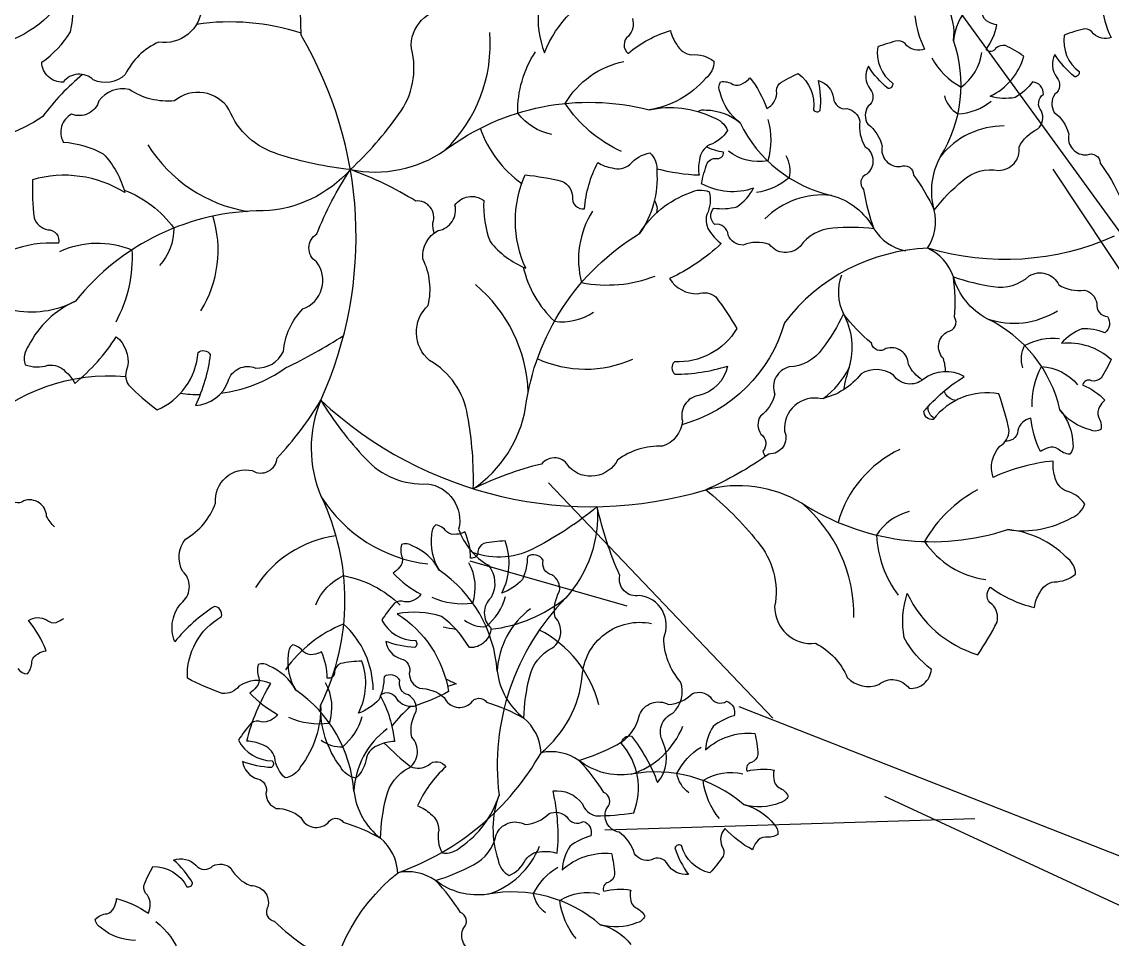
# Model space of a CAD drawing. Header units: millimetres. Extents: x 228.39 to 232.01, y 86.87 to 92.76.
# Drawn here: x 228.5726 to 228.8613, y 91.5128 to 91.7556 of the extents above; entities that cross this region are included whole.
import ezdxf

# ---------------------------------------------------------------- set-up
doc = ezdxf.new("R2010")
doc.units = ezdxf.units.MM
for name, color, linetype in [('62', 62, 'Continuous'), ('63', 63, 'Continuous'), ('CauleArvore', 253, 'Continuous')]:
    doc.layers.add(name, color=color, linetype=linetype)

msp = doc.modelspace()

# ---------------------------------------------------------------- linework, layer by layer
at = {"layer": '62'}
for points in [[(228.64656514519, 91.75257929578872, 0.1141174530393284), (228.618890414831, 91.75488261024901, -0.2620553651360283)], [(228.7129235583572, 91.72574936367594, -0.1876286218963192), (228.7039357917166, 91.73141986282253, -0.1520058651265381), (228.7086156453703, 91.74764461364104)], [(228.7313459153241, 91.72125341301222, -0.1413864367129372), (228.7164885732008, 91.73395720832448, -0.210122964771746), (228.7319920200719, 91.74508268742824, -0.210122964771746)], [(228.8134799361429, 91.74600125425775, 0.1413864367129372), (228.8212603009671, 91.73830054260847, 0.210122964771746), (228.8267482132634, 91.7474697832816, 0.210122964771746)], [(228.5887447450064, 91.74161058766705, 0.0624996626209866), (228.578163602161, 91.73049387598324, -0.2620553651360283), (228.534601858217, 91.72695404937484, 0.1928727074293483), (228.4969777881156, 91.7354916907907)], [(228.659599406354, 91.71645791315412, 0.2043996860364329), (228.6846262074742, 91.72156963213583, -0.2279428046577942), (228.7386758732105, 91.73223586612063, -0.2279428046577942)], [(228.8168455363489, 91.73592939770464, 0.1876286218963192), (228.8204279444198, 91.73117728084236, 0.1520058651265381), (228.829264840038, 91.73454333181934)], [(228.7701180937702, 91.72968236187437, -0.1413864367129372), (228.7700825568354, 91.71873550050549, -0.210122964771746), (228.7597134603851, 91.72131890808046, -0.210122964771746)], [(228.7627733085028, 91.7288291585893, 0.2279428046577942), (228.7869211831244, 91.70962763624937, -0.2043996860364329), (228.7981762484292, 91.70079937273856, 0.2049975904848279), (228.8065298816409, 91.69494333942124, 0.2049975904848279)], [(228.7748781668797, 91.72018966662144, -0.1876286218963192), (228.7757164650779, 91.71429784870244, -0.1520058651265381), (228.7670950399865, 91.71041299957557)], [(228.659599406354, 91.71645791315412, -0.2043996860364367), (228.6365069686561, 91.70553959064445, 0.2279428046577933), (228.5868588232232, 91.68166080154833)], [(228.5997208972651, 91.71102520739147, -0.1487400713347152), (228.6128551664055, 91.70097340678727, -0.1876286218963192), (228.6090636480912, 91.69104572334001, -0.1876286218963192)], [(228.723699026972, 91.70541974811964, 0.2101229647717458), (228.7208059807683, 91.68655805588816, 0.1413864367129372), (228.7402771474089, 91.6882903087442)], [(228.6921420981351, 91.63200154651291, 0.2043996860364367), (228.7059942239313, 91.65346288515204, -0.2279428046577933), (228.7361771201824, 91.69955114491002)], [(228.8617772273982, 91.6988040880904, -0.1802530025354734), (228.8125639259956, 91.69564674982853, 0.2251438523393833), (228.7745218286657, 91.67593293931378, -0.2626849896690132), (228.7473342801658, 91.64893282492068, -0.09065442908466861)], [(228.5826771281265, 91.69480069271673, -0.2101229647717458), (228.6017553176598, 91.69519545125631, -0.1413864367129372), (228.597484795375, 91.67611955888613)], [(228.8474406179164, 91.65285650879459, 0.2279428046577942), (228.828211044091, 91.67698205126325, -0.2043996860364329), (228.8192211440071, 91.68810843558678, 0.2049975904848279), (228.8123926478821, 91.69568787848968, 0.2049975904848279)], [(228.7053796794656, 91.69065064354892, 0.1487400713347152), (228.7136224081518, 91.67631170547645, 0.1876286218963192), (228.7239615461781, 91.67876868220226, 0.1876286218963192)], [(228.6253195595505, 91.6572544495416, 0.1197327725187678), (228.6424551705596, 91.66397437383277, 0.03023788206227329), (228.6578118260569, 91.672546204922, -0.1841083703680773)], [(228.83758023485, 91.66398939986432, -0.1876286218963192), (228.8380838762928, 91.66991920656916, -0.1520058651265381), (228.8473567020193, 91.6717727778231)], [(228.8400914719312, 91.65367129696241, -0.1413864367129372), (228.8425797678501, 91.66433166375363, -0.210122964771746), (228.8521059826678, 91.65948982658774, -0.210122964771746)], [(228.5245172911895, 91.61469498906706, 0.1802530025354734), (228.5609876284013, 91.64788884879299, -0.2173875366482725), (228.6001295334452, 91.66169726113728, 0.2835782542006574)], [(228.6146483837407, 91.65727474805044, 0.03334307076131927), (228.6198281618425, 91.65689833269325, 0.03023788206227329)], [(228.6517889300075, 91.65542036388571, 0.2043996860364353), (228.6518907392049, 91.62987706574033, -0.2279428046577944), (228.6517444727695, 91.57478520137042, -0.2279428046577944)], [(228.7536767873761, 91.63174081395778, -0.2043996860364353), (228.7789861784154, 91.6282904269535, 0.2279428046577944), (228.8336215244599, 91.62121131145724, 0.2279428046577944)], [(228.7249677808759, 91.62727242007031, -0.2043996860364329), (228.7166184703515, 91.6031320087436, 0.2279428046577942), (228.698956878456, 91.55094769035831, 0.2279428046577942)], [(228.8074975486455, 91.62598565140296, 0.1876286218963192), (228.798903240847, 91.61973486079525, 0.152005865126538), (228.8046427313357, 91.60385399752296)], [(228.6811675062749, 91.60335234979688, 0.1413864367129372), (228.6919975968594, 91.60175730289004, 0.210122964771746), (228.6909871433871, 91.61239549539037, 0.210122964771746)], [(228.6504369578387, 91.60130965874424, -0.1876286218963192), (228.6577607347011, 91.60901010043462, -0.152005865126538), (228.6727518612, 91.60123773299365)], [(228.6898454914893, 91.59723171814711, 0.1876286218963192), (228.6955467748314, 91.59552536809149, 0.1520058651265381), (228.7006721936364, 91.60347213507053)], [(228.6229465092408, 91.41201559781, 0.1954096761169075), (228.6302429242014, 91.43109750532979, -0.1631901514612794), (228.6454693882919, 91.45189591911473, 0.2835782542006574), (228.6533482056093, 91.49205773407576, -0.2251438523393833), (228.6723184966221, 91.53047600516076, 0.1802530025354734), (228.7100967913329, 91.56217329634765, 0.2002582601934849), (228.7209966509478, 91.58241382901623, -0.4574430062941838), (228.7393300554173, 91.59634018431468)], [(228.6432268571127, 91.57158673005775, 0.1413864367129372), (228.6540569476972, 91.5699916831509, 0.210122964771746), (228.6530464942249, 91.58062987565124, 0.210122964771746)], [(228.651904842327, 91.56546609840797, 0.1876286218963192), (228.6576061256692, 91.56375974835235, 0.1520058651265381), (228.6627315444742, 91.5717065153314)], [(228.7491670972205, 91.55155636259667, -0.1876286218963192), (228.7460600836858, 91.55663206246513, -0.1520058651265381), (228.7524326908214, 91.56361854238291)], [(228.7637061505176, 91.5484283685092, 0.2279428046577942), (228.7339220650463, 91.55647365045262, -0.2043996860364329), (228.7200881705824, 91.56011206983396, 0.2049975904848279), (228.7100967913329, 91.56217329634765, 0.2049975904848279)], [(228.7573026395566, 91.54473122449768, -0.1413864367129372), (228.75299221459, 91.55479379242593, -0.210122964771746), (228.7635352732165, 91.55653622483237, -0.210122964771746)], [(228.7112264480583, 91.51979074285754, -0.1876286218963192), (228.7081194345236, 91.52486644272598, -0.1520058651265381), (228.7144920416591, 91.53185292264378)], [(228.7257655013554, 91.51666274877007, 0.2279428046577942), (228.6959814158841, 91.52470803071348, -0.2043996860364329), (228.6821475214202, 91.52834645009483, 0.2049975904848279), (228.6721561421707, 91.53040767660852, 0.2049975904848279)], [(228.7193619903944, 91.51296560475855, -0.1413864367129372), (228.7150515654278, 91.52302817268678, -0.210122964771746), (228.7255946240543, 91.52477060509324, -0.210122964771746)], [(228.6081164820833, 91.51750750663929, -0.1413864367129372), (228.6145726885939, 91.50866712009817, -0.210122964771746), (228.6046884390894, 91.50460586812038, -0.210122964771746)]]:
    msp.add_lwpolyline(points, format="xyb", dxfattribs=at)
for centre, radius, start, end in [((228.5415994484591, 91.75276690244264), 0.1049658643867444, 359.5821735404677, 54.45095799120666), ((228.5561505344209, 91.69867692380528), 0.1049658643867444, 335.6631018363221, 30.53188628706008), ((228.6579529606051, 91.74956547023503), 0.03866819170092113, 313.614132344748, 4.746641409419472), ((228.785669485323, 91.73884908494036), 0.03559504258891227, 327.917719804394, 19.28079057527238), ((228.7227522816732, 91.73763737914918), 0.03055347511947142, 199.6128700170281, 234.4005470104001), ((228.8326924044422, 91.70635949955542), 0.02165418735251583, 90.01600102915677, 141.1485100938255), ((228.6387459003301, 91.74354046170367), 0.03866819170092113, 212.1024550352077, 260.4901109255426), ((228.8316314976791, 91.71086156708876), 0.01822652723244424, 150.1145442863874, 196.3230004717689), ((228.7846427775678, 91.6880936468833), 0.02165418735251583, 83.96028596669156, 135.092795031362), ((228.8015236865979, 91.70275438748646), 0.01296417636406003, 326.9698917134426, 13.30986666352196), ((228.5940457214679, 91.695134621379), 0.03055347511947142, 328.3695170366965, 17.23622642759876), ((228.8017452690703, 91.68404193501146), 0.01296417636406003, 159.9223847756048, 206.262359725683), ((228.6680278884798, 91.6562262868031), 0.03866819170092113, 1.975074499317318, 50.36273038965277), ((228.8352581730726, 91.69745744632695), 0.02165418735251583, 251.0077929045287, 302.140301969199), ((228.7742206818226, 91.66939257509202), 0.01822652723244424, 343.0670373485498, 29.2754935339308), ((228.7218772339471, 91.69419310600865), 0.03055347511947142, 245.2289589972623, 294.095668388164), ((228.7721776612433, 91.67354229823307), 0.02165418735251583, 305.4219098812204, 334.101003155987), ((228.8252864564942, 91.6524192315055), 0.03559504258891227, 160.8702128665557, 170.6487373789969), ((228.7233346607778, 91.73222557917094), 0.1049658643867444, 227.0304562442677, 286.8020835885392), ((228.8180887495685, 91.61477158983168), 0.03055347511947142, 115.3011106397776, 164.1678200306802), ((228.6845759806814, 91.65053872199157), 0.03866819170092113, 212.2986277218999, 263.4311367865714), ((228.8422532451225, 91.60062056282403), 0.03525592437372765, 118.2178321216569, 150.4078539412012), ((228.754216958073, 91.59859674457743), 0.03866819170092113, 359.0340486382894, 50.16655770295989), ((228.6601653807667, 91.5893394247762), 0.03055347511947142, 98.29736539418016, 147.1640747850824), ((228.8311599966477, 91.63141841166488), 0.02370610377805731, 214.3839131457492, 261.8500201023937), ((228.6629989173831, 91.58111550922916), 0.03559504258891227, 4.244680177902705, 55.60775094878054), ((228.6923619915286, 91.6332459969307), 0.03866819170092113, 276.5737147846837, 308.8510530801119), ((228.7201294959681, 91.58279630413683), 0.02165418735251583, 126.3429614026644, 177.4754704673334), ((228.6710255624072, 91.56352797643473), 0.03525592437372765, 112.0573314836596, 144.2473533032041), ((228.6419482838203, 91.57856391754007), 0.02370610377805731, 0.6151653224673972, 48.08127227911143), ((228.6923619915286, 91.6332459969307), 0.03866819170092113, 257.7185440154414, 262.7330235547149), ((228.6956900437554, 91.56744208035863), 0.03055347511947142, 13.98560601692947, 62.85231540783141), ((228.7166077865109, 91.58579492010654), 0.01822652723244424, 186.4415046598963, 232.6499608452778), ((228.6250582682209, 91.54934988949003), 0.03559504258891227, 4.244680177902705, 55.60775094878054), ((228.697154070969, 91.56142773724058), 0.01296417636406003, 3.29685208695077, 49.63682703702965), ((228.7274701146458, 91.57714430999523), 0.02165418735251583, 287.3347532780378, 338.4672623427084), ((228.6821888468059, 91.55103068439769), 0.02165418735251583, 126.3429614026644, 177.4754704673334), ((228.6786671373487, 91.5540293003674), 0.01822652723244424, 186.4415046598963, 232.6499608452778), ((228.6592134218068, 91.52966211750145), 0.01296417636406003, 3.29685208695077, 49.63682703702965), ((228.6895294654835, 91.5453786902561), 0.02165418735251583, 287.3347532780378, 338.4672623427084)]:
    msp.add_arc(centre, radius, start, end, dxfattribs=at)
at = {"layer": '63'}
for points in [[(228.6202012158246, 91.75940185855872, -0.4530091558014004), (228.6089080959695, 91.75021008584775, 0.1775881189196833), (228.6000196946903, 91.74157808969427, -0.3028472262875391), (228.5915677345643, 91.74018839894279, 0.4445358973400543), (228.5835536687435, 91.73959759131684, -0.4200628682774251), (228.5779219218863, 91.74486970955569, 0.1027662192553072), (228.5855220143907, 91.75285767719153, 0.1249756271620594), (228.5853132092599, 91.76461054637699, -0.2129696122085123), (228.5658609452881, 91.7494088668231, -0.03433418913963757), (228.5611818392898, 91.7583148476626, -0.2633611240476315)], [(228.7094356456289, 91.75902722189413, 0.1249756271620583), (228.7110213633227, 91.74737994611527, -0.2129696122085104), (228.728556566305, 91.76475804414872, -0.03433418913963267)], [(228.8232116805959, 91.75934602814003, 0.172045804718615), (228.8192680628171, 91.75060249496792, 0.1720458047186181), (228.8173598075126, 91.76000249790461, 0.2361518438993874)], [(228.8583851557226, 91.76029355426405, 0.08115707204633878), (228.86096363902, 91.75140696663078, -0.2683901017028241), (228.8563075946033, 91.75234059101076, 0.2633611240475965), (228.8539696222921, 91.75367611609445, 0.03433418913963283), (228.848578785765, 91.75203950281987, 0.2816703646801006), (228.8525584183988, 91.74237359977187, -0.447648090788793), (228.8513392409413, 91.74099847356746, -0.08047336285184804), (228.8461010672333, 91.74689199774782, 0.299054732626132), (228.8465880051819, 91.74084346005205, -0.4445358973400594), (228.8460697828409, 91.73637334287935, 0.3028472262875131), (228.8459448960785, 91.731578319017, -0.1775881189196616), (228.8497575572509, 91.72578125685351, 0.5077713489282268), (228.8546255161942, 91.72037523434074, -0.5541101838924969), (228.8580740712798, 91.71812163610433, -0.05360560279891149), (228.86352421488, 91.70885517503594, -0.05303807838268959)], [(228.6818150613996, 91.69968197877334, -0.08379440785387525), (228.6814192723559, 91.70233026193617, 0.5541101838924969), (228.6768975866365, 91.70813300471714, 0.05360560279891149), (228.659599406354, 91.71645791315412, 0.05303807838268959), (228.6723725637413, 91.73106293249498, 0.2299676780149515), (228.6757632500171, 91.74846109225179, -0.453009155801419), (228.6859004442792, 91.75891386863529, 0.1775881189196565)], [(228.7342478583578, 91.7564622788178, -0.263361124047625), (228.7332340630117, 91.75176227689977, 0.4961733732722903), (228.733132544946, 91.7471764697491, -0.105188829234163), (228.7443363682121, 91.75325894991275, 0.1018354407082667), (228.7459821821872, 91.74954711416137, 0.2548810045278109), (228.7500000346032, 91.74684145989936, -0.1744881383592944), (228.7558147894344, 91.74517802283361, -0.2361518438993939), (228.7536507169003, 91.74055008080971, -0.172045804718615), (228.7386758732105, 91.73223586612063, -0.1720458047186181), (228.7556865615657, 91.73023371949476, -0.2361518438993874), (228.7594465003729, 91.72677482986435, -0.174488138359288), (228.7546995849232, 91.72302713853075, 0.2548810045278096), (228.7520107885385, 91.71899798514274, 0.1018354407082642), (228.7518984410678, 91.71493919143872, -0.05521114289692754), (228.7407406174075, 91.7165984615678, 0.2683901017028241)], [(228.8090005762065, 91.75717734466333, 0.08115707204633878), (228.8115790595039, 91.74829075703006, -0.2683901017028241), (228.8069230150871, 91.74922438141004, 0.2633611240475965), (228.804585042776, 91.75055990649373, 0.03433418913963283), (228.7991942062488, 91.74892329321915, 0.2816703646801006), (228.8031738388827, 91.73925739017115, -0.447648090788793), (228.8019546614251, 91.73788226396675, -0.08047336285184804), (228.7967164877172, 91.7437757881471, 0.299054732626132), (228.7972034256658, 91.73772725045133, -0.4445358973400594), (228.7966852033248, 91.73325713327864, 0.3028472262875131), (228.7965603165624, 91.7284621094163, -0.1775881189196616), (228.8003729777348, 91.72266504725279, 0.5077713489282268), (228.805240936678, 91.71725902474002, -0.5541101838924969), (228.8086894917636, 91.71500542650362, -0.05360560279891149), (228.8141396353639, 91.70573896543522, -0.05303807838268959), (228.8216963090967, 91.71354630697195, -0.2299676780149515), (228.8312479856445, 91.71624747541753, 0.453009155801419), (228.8366099929956, 91.72239071281663, -0.1775881189196565), (228.8416123624975, 91.7271988948337, 0.3028472262875298), (228.8425530318704, 91.73190240327685, -0.4445358973400413), (228.8430381517472, 91.73637623392155, 0.4200628682774436), (228.840196061402, 91.7396297587811, -0.1027662192553072), (228.8355789651381, 91.73553018918817, -0.1249756271620583), (228.8290052823487, 91.7358735763507, 0.2129696122085104), (228.8378881034087, 91.74646739203334, 0.03433418913963267), (228.8329938944076, 91.7492577933892, 0.263361124047625), (228.8304181182505, 91.74847349818597, -0.4961733732722903), (228.8278636533568, 91.74820362388267, 0.105188829234163), (228.8307371513735, 91.75473891098925, -0.1018354407082667), (228.8285891770943, 91.75548479999316, -0.2548810045278109), (228.8268924292595, 91.75760122718368, 0.1744881383592944)], [(228.7515686924443, 91.73183836502248, -0.1823380578218932), (228.7537957094135, 91.73220617030213, -0.172045804718615), (228.7627733085028, 91.7288291585893, -0.1720458047186181), (228.7574606690308, 91.73681523117588, -0.2361518438993874), (228.7575737797723, 91.7396739892161, -0.174488138359288), (228.7608942794248, 91.73900670573974, 0.2548810045278096), (228.7635887445057, 91.7393198753357, 0.1018354407082642), (228.7653617783869, 91.74074342539326, -0.08115707204633878), (228.769837667717, 91.73264488042621, 0.2683901017028241), (228.772462306238, 91.73660236406204, -0.2633611240475965), (228.7731662098296, 91.73920126027208, -0.03433418913963283), (228.7781303175279, 91.7418653278825, -0.2816703646801006), (228.7821694323529, 91.73222412935408, 0.447648090788793), (228.7840040881481, 91.73211734047821, 0.08047336285184804)], [(228.7840040881481, 91.73211734047821, 0.08047336285184804), (228.7835257398174, 91.73998774541911, -0.299054732626132), (228.7874671527312, 91.73537394210018, 0.4445358973400594), (228.790999741233, 91.73258623329019, -0.3028472262875131), (228.7944849076663, 91.72929055953871, 0.1775881189196616), (228.7959009913993, 91.72249813568536, -0.5077713489282268), (228.7962952538692, 91.71523406927686, 0.5541101838924969), (228.7954579495171, 91.71120044080968, 0.05360560279891149), (228.7981762484292, 91.70079937273856, 0.05303807838268959), (228.7873119320629, 91.70095599223596, 0.2299676780149515), (228.7786570759976, 91.69609550848078, -0.453009155801419), (228.7705206051336, 91.6966324725893, 0.1775881189196565), (228.7635837708669, 91.69648198903452, -0.3028472262875298), (228.7595876893333, 91.69913513488805, 0.4445358973400413), (228.7560758325173, 91.70194891590943, -0.4200628682774436), (228.7557767203941, 91.70625860655727, 0.1027662192553072), (228.7619396279418, 91.70663625628325, 0.1249756271620583), (228.7663358168156, 91.71153571988096, -0.2129696122085104), (228.7525614823958, 91.71271942254333, -0.03433418913963267), (228.754038778328, 91.71815607759969, -0.263361124047625), (228.7564122978878, 91.719427355176, 0.4961733732722903), (228.7584063361924, 91.72104659397023, -0.07000139340616839), (228.7538389090752, 91.72245656476818, 0.1018354407082667)], [(228.5698895733879, 91.67933342760902, 0.1720458047186142), (228.5868588232232, 91.68166080154833, 0.1720458047186181), (228.5744472743972, 91.6698571764625, 0.2361518438993757), (228.5735128335665, 91.66483444039102, 0.1744881383592802), (228.5795589258692, 91.6646822415535, -0.2548810045278265), (228.5841268701828, 91.66307053817808, -0.1018354407082649), (228.5866508698537, 91.65988999515102, 0.08115707204633917), (228.5976498940191, 91.67222062681475, -0.2683901017028146), (228.6006539509173, 91.66429069500727, 0.263361124047613), (228.6008511054775, 91.65948664160283, 0.034334189139631), (228.6084407834821, 91.65288305807243, 0.2816703646801013), (228.6192897807468, 91.66807278139724, -0.4476480907887236), (228.622526740138, 91.6675326378098, -0.08047336285184782), (228.618578945637, 91.65401717407505, 0.2990547326261498), (228.627268138551, 91.66049133449208, -0.4445358973400735), (228.6345227359837, 91.66394750588844, 0.302847226287535), (228.6418957927123, 91.6683069674187, -0.1775881189196651), (228.6470498418745, 91.67957421251799, 0.5077713489282355), (228.6506112486323, 91.69206713411688, -0.5541101838924959), (228.6507496218336, 91.6994222900217, -0.05360560279891149), (228.659599406354, 91.71645791315412, -0.05303807838268965), (228.6406193295933, 91.72048492516609, -0.2299676780149539), (228.627472200107, 91.7323738150476, 0.4530091558014004), (228.6130916075331, 91.73465894061385, -0.1775881189196833), (228.6010720174357, 91.73766634627067, 0.3028472262875391), (228.5930635926508, 91.73462792516415, -0.4445358973400543), (228.5858347769006, 91.7311181491768, 0.4200628682774251), (228.5836082994234, 91.72373204049688, -0.1027662192553072), (228.5941903420005, 91.72063536358078, -0.1249756271620594), (228.5999064046899, 91.71036403645114, 0.2129696122085123), (228.5754526126953, 91.7137542712475, 0.03433418913963757), (228.575873389073, 91.70370273032601, 0.2633611240476315), (228.5795032820297, 91.70054968796089, -0.4961733732723008), (228.5823346707999, 91.69694092490782, 0.1051888292341653), (228.5697214509877, 91.69508919417946, -0.1018354407082685)], [(228.7400727705796, 91.70823183379127, -0.1165430605391474), (228.740777055048, 91.70610040425638, -0.004008262913707361), (228.7406001777508, 91.7049379474318, -0.2816703646801006)], [(228.8171198020869, 91.66297886706747, 0.08789902130899625), (228.8165748824958, 91.66645178746232, -0.5077713489282268), (228.8178188417295, 91.67361939997326, 0.5541101838924969), (228.8195389518089, 91.67736272182748, 0.05360560279891149), (228.8192211440071, 91.68810843558678, 0.05303807838268959), (228.8297739262323, 91.68552063979065, 0.2299676780149515), (228.8392980140696, 91.68831752854659, -0.453009155801419), (228.8471071058045, 91.68597049321416, 0.1775881189196565), (228.853901170831, 91.68456230453427, -0.3028472262875298), (228.8572008927874, 91.68108097065848, 0.4445358973400413), (228.8599927052588, 91.6775516243937, -0.4200628682774436), (228.8593182195301, 91.67328454453222, 0.1027662192553072), (228.8532274718991, 91.67429787668533, 0.1249756271620583), (228.847844957722, 91.67050844911739, -0.2129696122085104), (228.8610035026449, 91.66626744260806, -0.03433418913963267), (228.8583452060771, 91.6613002421057, -0.263361124047625), (228.855747129693, 91.66059331857456, 0.4961733732722903), (228.8534408860396, 91.6594622291685, -0.105188829234163), (228.8593518683765, 91.65545882358944, 0.1018354407082667), (228.8579303798851, 91.6536841364679, 0.2548810045278109), (228.8576203419849, 91.65098930924371, -0.1744881383592944), (228.8582914840669, 91.6476695873449, -0.2361518438993939), (228.8554328594137, 91.64755315425566, -0.172045804718615), (228.8474406179164, 91.65285650879459, -0.1720458047186181), (228.8508280610373, 91.64388284050234, -0.2361518438993874), (228.8500770574374, 91.64112217298064, -0.174488138359288), (228.8469906107236, 91.64251674526723, 0.2548810045278096), (228.8442945081461, 91.64281548957136, 0.1018354407082642), (228.8422475080098, 91.6418255732352, -0.08115707204633878), (228.8397007348734, 91.65072130043819, 0.2683901017028241), (228.8362558344482, 91.64745280458318, -0.2633611240475965), (228.8349873162145, 91.6450778091584, -0.01359188383691224), (228.832859866658, 91.64440114821669, -0.2816703646801006)], [(228.8110406897419, 91.66078735368902, -0.140065914486193), (228.8073295361034, 91.66489580054727, 0.5077713489282268), (228.8013737137839, 91.66907315427672, -0.5541101838924969), (228.7975077744366, 91.67049644277596, -0.05360560279891149), (228.7901192898502, 91.67830551836227, -0.05303807838268959), (228.7845048477912, 91.66900304879015, -0.2299676780149515), (228.7758016499309, 91.6642296660431, 0.453009155801419), (228.7719530362877, 91.65704087882958, -0.1775881189196565), (228.7681556665382, 91.65123378851447, 0.3028472262875298), (228.7682931901723, 91.64643911044458, -0.4445358973400413), (228.7688231917261, 91.64197037457352, 0.132420092724567), (228.7694537240038, 91.64052759527301, -0.1027662192553072)], [(228.8198778582656, 91.65537010704696, 0.06645151050785239), (228.8190902492455, 91.65552178761821, -0.1966975875028096), (228.8167712321495, 91.65783352594103, 0.1775881189196616)], [(228.8141240036684, 91.65063655438593, 0.01988486331478412), (228.8137945314298, 91.65092726945267, -0.2768544380593153), (228.8125602511467, 91.65379001054279, 0.3028472262875131)], [(228.5813122185745, 91.62191082721051, -0.08789902130899625), (228.5791936151297, 91.62471611380434, 0.5077713489282268), (228.5731751030035, 91.6288026301042, -0.5541101838924969), (228.5692880156603, 91.6301671040598, -0.05360560279891149)], [(228.7340022177465, 91.56655632584224, -0.08047336285184804), (228.7408999673911, 91.55428139646449, 0.299054732626132), (228.742350851063, 91.5650197279538, -0.4445358973400594), (228.7449551522879, 91.57262182764802, 0.3028472262875131), (228.7469967578041, 91.58094040428546, -0.1775881189196616), (228.7425494707194, 91.59250486157836, 0.5077713489282268), (228.7361122365558, 91.60378842149949, -0.5541101838924969), (228.7309525206421, 91.60903196965099, -0.05360560279891149), (228.7249677808759, 91.62727242007031, -0.05303807838268959), (228.70881394429, 91.61652468993132, -0.2180849490682808), (228.6919779294386, 91.61511395799128, 0.453009155801419)], [(228.5716186703239, 91.58440162734762, 0.2361518438993874), (228.5741256919167, 91.58302317375548, 0.174488138359288), (228.5752677669811, 91.58621169217741, -0.2548810045278096), (228.5769265600754, 91.58835799661486, -0.1018354407082642), (228.5790609122839, 91.58914201482912, 0.08115707204633878), (228.5744340653668, 91.59715527281101, -0.2683901017028241), (228.579178332529, 91.59736102311473, 0.2633611240475965), (228.5817676657034, 91.5966227172915, 0.01359188383691224), (228.5837326711428, 91.59768227628882, 0.2816703646801006)], [(228.6848739606589, 91.58166041087941, -0.03141369572532032), (228.6875698591657, 91.58034923568673, 0.01899843887319681), (228.6853560284117, 91.57972050872114, 0.03433418913963267)], [(228.6755449910521, 91.5743566880859, 0.05910347658363043), (228.6705929802364, 91.56921697442054, 0.03433418913963267)], [(228.6685738101665, 91.56470116553525, 0.03174146131471042), (228.6755202913274, 91.55851424647567, 0.263361124047625), (228.6803126480163, 91.55890298340555, -0.4961733732722903), (228.6848721703262, 91.5584022944344, 0.105188829234163), (228.6773730685024, 91.54809279917251, -0.1018354407082667), (228.6808370406335, 91.54597446837658, -0.2548810045278109), (228.6829924772065, 91.54163651999025, 0.1744881383592944), (228.6838790704506, 91.53565384926237, 0.2361518438993939), (228.6887508236918, 91.53719238027165, 0.172045804718615), (228.698956878456, 91.55094769035831, 0.1720458047186181), (228.6987111495532, 91.53382134437513, 0.2361518438993874), (228.7016471374336, 91.52964031190982, 0.174488138359288), (228.7059849251985, 91.53385480997312, -0.2548810045278096), (228.7103318664273, 91.53599205234971, -0.1018354407082642), (228.714370345903, 91.53557120581044, 0.08115707204633878), (228.7132514311863, 91.55205668547207, -0.2683901017028241), (228.7210199342836, 91.54865690078113, 0.2633611240475965), (228.724591145165, 91.54543754496446, 0.03433418913963283), (228.7346192189565, 91.5462426932055, 0.2816703646801006), (228.7313520614969, 91.56462078120362, -0.447648090788793), (228.7340022177465, 91.56655632584224, -0.08047336285184804)], [(228.6928447943038, 91.50933115465072, -0.5077713489282268), (228.6896009508394, 91.51584265088896, 0.5541101838924969), (228.6887692416812, 91.51987743676499, 0.05360560279891149), (228.6821475214202, 91.52834645009483, 0.05303807838268959), (228.6921823568485, 91.53251298075, 0.2299676780149515), (228.698198579146, 91.54040828980747, -0.453009155801419), (228.705880336711, 91.54314344780796, 0.1775881189196565), (228.7121881728253, 91.54603369321242, -0.3028472262875298), (228.716908908098, 91.54518368790148, 0.4445358973400413), (228.7212488884573, 91.54399411973888, -0.4200628682774436), (228.7232332747111, 91.54015678827834, 0.1027662192553072), (228.7177259759734, 91.5373650667001, 0.1249756271620583), (228.7156343833232, 91.53112355563744, -0.2129696122085104), (228.7287478998501, 91.53550181156865, -0.03433418913963267), (228.7295487757547, 91.5299252338315, -0.263361124047625), (228.7278744125809, 91.52781662060497, 0.4961733732722903), (228.7266864369521, 91.52553915777577, -0.105188829234163), (228.7338202044439, 91.52581543624277, 0.1018354407082667), (228.7337262938347, 91.52354358133809, 0.2548810045278109), (228.7350729069242, 91.52118883072389, -0.1744881383592944), (228.7375801901152, 91.518911877457, -0.2361518438993939), (228.7353461143118, 91.51712464583332, -0.172045804718615), (228.7257655013554, 91.51666274877007, -0.1720458047186181), (228.7338105259917, 91.51143981165401, -0.2361518438993874)], [(228.6027045896939, 91.51246912919865, -0.1720458047186181), (228.5936935754752, 91.51575593863443, -0.2361518438993874), (228.5920911967347, 91.51812610190824, -0.174488138359288), (228.5951616496477, 91.51955554378827, 0.2548810045278096), (228.597146925154, 91.52140402923109, 0.1018354407082642), (228.5977320690811, 91.52360124348897, -0.08115707204633878), (228.6061355836404, 91.51972813634725, 0.2683901017028241), (228.6059057396809, 91.52447129730255, -0.2633611240475965), (228.6049332731351, 91.52698208415019, -0.03433418913963283), (228.6073544313828, 91.53206908859417, -0.2816703646801006), (228.6163199148806, 91.52669440132118, 0.447648090788793), (228.6178612655422, 91.52769520294437, 0.08047336285184804), (228.6128135167855, 91.53375262182936, -0.299054732626132), (228.6187220963602, 91.53237037574692, 0.4445358973400594), (228.6232195423013, 91.53221713756655, -0.3028472262875131), (228.6279796972113, 91.53162656515248, 0.1775881189196616), (228.6331443444016, 91.52699312859397, -0.5077713489282268), (228.6377651591138, 91.52137439429897, 0.5541101838924969), (228.6394800757872, 91.51762869036075, 0.05360560279891149), (228.64783158534, 91.51085937324716, 0.05303807838268959)]]:
    msp.add_lwpolyline(points, format="xyb", dxfattribs=at)
for points in [[(228.7407095520534, 91.71606868621505, -0.1720458047186142), (228.7361771201824, 91.69955114491002, -0.1720458047186181), (228.7495063343011, 91.71030773174816, -0.2361518438993757), (228.7546082328059, 91.71057547968236, -0.1744881383592802), (228.753966301851, 91.70456163554837, 0.2548810045278265), (228.7549651006223, 91.69982179335301, 0.1018354407082649), (228.7577872122871, 91.69690252734301, -0.08115707204633917), (228.7441207644783, 91.6876153741674, 0.2683901017028146), (228.7515883064623, 91.68359741535276, -0.263361124047613), (228.7563250260268, 91.68277201435882, -0.034334189139631), (228.7618763661947, 91.67438195178472, -0.2816703646801013), (228.7453951867497, 91.66561843876568, 0.4476480907887236), (228.7455062084464, 91.66233860105953, 0.08047336285184782), (228.7594226398709, 91.66448004398303, -0.2990547326261498), (228.7518649797633, 91.6567148266453, 0.4445358973400735), (228.7474873659436, 91.64997607291215, -0.302847226287535), (228.7421987281674, 91.64323832990512, 0.1775881189196651), (228.7303529283518, 91.63960624212774, -0.5077713489282355), (228.7175008762702, 91.63771376611373, 0.5541101838924959), (228.7101910847544, 91.6385410590013, 0.05360560279891149), (228.6921420981351, 91.63200154651291, 0.05303807838268965), (228.6906386887634, 91.65134579371585, 0.2299676780149539), (228.680576419751, 91.66593837603241, -0.4530091558014004), (228.6801967323584, 91.68049444277844, 0.1775881189196833), (228.6787914065525, 91.6928046050143, -0.3028472262875391), (228.6828537255273, 91.70034545608719, 0.4445358973400543), (228.6872811003662, 91.70705162165831, -0.4200628682774251), (228.6948953875789, 91.70829034423822, 0.1027662192553072), (228.6965777174114, 91.69739361081204, 0.1249756271620594), (228.7060108161088, 91.6903800394937, -0.2129696122085123), (228.7058564462234, 91.71506723870357, -0.03433418913963757), (228.7157660199597, 91.71333205109973, -0.2633611240476315), (228.7184158541839, 91.70932004691007, 0.4961733732723008), (228.72162218085, 91.70603989410104, -0.1051888292341653), (228.7251118764019, 91.71830138853174, 0.1018354407082685), (228.7289157962573, 91.71688131035778, 0.2548810045278082), (228.7336597816488, 91.7178602412172, -0.1744881383592801), (228.7389157927808, 91.72085235478443, -0.2361518438994192)], [(228.853986861783, 91.62803002874364, 0.1744881383592826), (228.8490031629908, 91.63145656386921, -0.2548810045278165), (228.8460545453399, 91.63529965597992, -0.1018354407082663), (228.8456748151876, 91.63934220879929, 0.08115707204633889), (228.8297293308345, 91.63501040333695, -0.268390101702822), (228.8315387595152, 91.64329497599753, 0.2633611240476109), (228.8339948235636, 91.64742844287454, 0.034334189139633), (228.8312377027371, 91.65710360759687, 0.2816703646800977), (228.8138579092552, 91.65029396628032, -0.4476480907887908), (228.8114399973832, 91.65251283161528, -0.0804733628518486), (228.8221229039624, 91.66168498231221, 0.2990547326261485), (228.8113086284155, 91.66100067901716, -0.4445358973400563), (228.8033433075444, 91.66206273741994, 0.3028472262875256), (228.7947858442646, 91.66243245700491, -0.1775881189196615), (228.7843187903988, 91.65580253858423, 0.5077713489282397), (228.7745176242061, 91.64727646976951, -0.5541101838924329), (228.7703883978385, 91.64118820604888, -0.0536056027989116), (228.7536767873761, 91.63174081395778, -0.05303807838268965), (228.767385167294, 91.6180098103668, -0.229967678014949), (228.7719156677458, 91.60087308716777, 0.4530091558014059), (228.7827200320611, 91.591111481082, -0.1775881189196614), (228.7911517248778, 91.58203284731154, 0.3028472262875249), (228.799520826686, 91.5802093876108, -0.4445358973400437), (228.8074937908052, 91.5792063184281, 0.420062868277418), (228.813389778797, 91.58418116807283, -0.1027662192553043), (228.8062114891113, 91.59255022956229, -0.1249756271620578), (228.8070257622927, 91.60427671637034, 0.2129696122085104), (228.8256686745876, 91.5880926669372, 0.03433418913963278), (228.8308005779679, 91.5967456488135, 0.2633611240475967), (228.8294790819779, 91.60136857509256, -0.4961733732722993), (228.8290754076531, 91.60593770850936, 0.1051888292341508), (228.8406559128072, 91.60060721874792, -0.1018354407082692), (228.8420533954773, 91.60441949765595, -0.2548810045278139), (228.8458840996416, 91.607384191338, 0.1744881383592873), (228.8515765170241, 91.60942741941193, 0.2361518438993992), (228.8491119985974, 91.61390259608264, 0.1720458047186156), (228.8336215244599, 91.62121131145724, 0.1720458047186174), (228.8504631764864, 91.62433074513194, 0.2361518438993921)], [(228.6423141544601, 91.55548984010666, -0.1744881383592826), (228.6395707116473, 91.56087982323757, 0.2548810045278165), (228.6361474513277, 91.5643069199399, 0.1018354407082663), (228.6321895979517, 91.56521346554803, -0.08115707204633889), (228.6385749088818, 91.58045324291328, 0.268390101702822), (228.6301246026196, 91.57974578238932, -0.2633611240476109), (228.6257047664757, 91.57785294127227, -0.034334189139633), (228.6164746806418, 91.5818549461642, -0.2816703646800977), (228.6255045111687, 91.59819173278174, 0.4476480907887908), (228.6236218623175, 91.60087972357388, 0.0804733628518486), (228.6131280752072, 91.59149179124182, -0.2990547326261485), (228.6152245305927, 91.6021229577545, 0.4445358973400563), (228.6152161240387, 91.61015876723214, -0.3028472262875256), (228.615971725015, 91.61869082076697, 0.1775881189196615), (228.6239169266283, 91.6281981235505, -0.5077713489282397), (228.6336545891551, 91.63679664881265, 0.5541101838924329), (228.6402317426193, 91.64009187533522, 0.0536056027989116), (228.6517889300075, 91.65542036388571, 0.05303807838268965), (228.6636038107707, 91.6400298235398, 0.229967678014949), (228.679998486476, 91.63329132779792, -0.4530091558014059), (228.6882590435218, 91.62130022947777, 0.1775881189196614), (228.6961536505565, 91.61175087271086, -0.3028472262875249), (228.6968639367592, 91.60321492731114, 0.4445358973400437), (228.696812861195, 91.59517927575587, -0.420062868277418), (228.6911078349086, 91.58998654252, 0.1027662192553043), (228.6837523162624, 91.59820027361323, 0.1249756271620578), (228.6720203088647, 91.59893070916489, -0.2129696122085104), (228.6856199960033, 91.5783265798549, -0.03433418913963278), (228.6763687901522, 91.57437364196565, -0.2633611240475967), (228.6719590670629, 91.57628992516747, 0.4961733732722993), (228.6674823196855, 91.57728925797471, -0.1051888292341508), (228.6712482472103, 91.5651097665815, 0.1018354407082692), (228.6672856359878, 91.56422424945256, 0.2548810045278139), (228.663844226479, 91.56081537814156, -0.1744881383592873), (228.6610722022154, 91.555440038329, -0.2361518438993992), (228.6569588359012, 91.55847010018901, -0.1720458047186156), (228.6517444727695, 91.57478520137042, -0.1720458047186174), (228.6464435520301, 91.5584980177973, -0.2361518438993921)], [(228.6766918007073, 91.58998380386484, -0.08047336285184804), (228.6689803894514, 91.59162886541456, 0.299054732626132), (228.6729557982289, 91.58704432161232, -0.4445358973400594), (228.6751863557701, 91.58313598245255, 0.3028472262875131), (228.6779262762062, 91.57919889132485, -0.1775881189196616), (228.6844320804654, 91.57678708165507, 0.5077713489282268), (228.6915564360818, 91.575315463249, -0.5541101838924969), (228.6956697775199, 91.57554275029865, -0.05360560279891149), (228.7055500642174, 91.57130585275786, -0.05303807838268959), (228.7070130862332, 91.58207235016211, -0.2299676780149515), (228.7131082393436, 91.58990688552844, 0.453009155801419), (228.713788931762, 91.59803259450716, -0.1775881189196565), (228.7149707586653, 91.6048696699136, 0.3028472262875298), (228.7129422862151, 91.60921629504837, -0.4445358973400413), (228.7106828598538, 91.61310801631929, 0.4200628682774436), (228.7064657676323, 91.61404558484344, -0.1027662192553072), (228.7051745593953, 91.60800763568452, -0.1249756271620583), (228.6996750544104, 91.60439008608842, 0.2129696122085104), (228.7005558005789, 91.61818710485655, 0.03433418913963267), (228.6949597705526, 91.61753589873089, 0.263361124047625), (228.6933492079344, 91.61537816152966, -0.4961733732722903), (228.6914510757263, 91.61364749196159, 0.105188829234163), (228.6898946542942, 91.62061488177002, -0.1018354407082667), (228.6877222806934, 91.61994336345386, -0.2548810045278109), (228.685101541183, 91.62064332180039, 0.1744881383592944), (228.6822593259347, 91.62248527664835, 0.2361518438993939), (228.681102540688, 91.6198685727168, 0.172045804718615), (228.6831049685929, 91.61048817954791, 0.1720458047186181), (228.6759990936852, 91.61693085254227, 0.2361518438993874), (228.6731553679465, 91.61724472432462, 0.174488138359288), (228.6733207278416, 91.61386187917819, -0.2548810045278096), (228.6726097951792, 91.61124409537935, -0.1018354407082642), (228.6709380812773, 91.60970282429982, 0.08115707204633878), (228.6782797818215, 91.60407082208049, -0.2683901017028241), (228.6739755694615, 91.60206479116007, 0.2633611240475965), (228.6713008281205, 91.60175575955036, 0.03433418913963283), (228.667927219874, 91.59724373241478, 0.2816703646801006), (228.6768594163352, 91.59181390516046, -0.447648090788793)], [(228.638751151545, 91.5582181841257, -0.08047336285184804), (228.6310397402892, 91.55986324567543, 0.299054732626132), (228.6350151490667, 91.55527870187319, -0.4445358973400594), (228.6372457066079, 91.55137036271341, 0.3028472262875131), (228.6399856270439, 91.54743327158572, -0.1775881189196616), (228.6464914313032, 91.54502146191592, 0.5077713489282268), (228.6536157869196, 91.54354984350985, -0.5541101838924969), (228.6577291283577, 91.54377713055952, -0.05360560279891149), (228.6676094150552, 91.53954023301871, -0.05303807838268959), (228.669072437071, 91.55030673042297, -0.2299676780149515), (228.6751675901814, 91.5581412657893, 0.453009155801419), (228.6758482825998, 91.56626697476803, -0.1775881189196565), (228.6770301095031, 91.57310405017445, 0.3028472262875298), (228.6750016370528, 91.57745067530924, -0.4445358973400413), (228.6727422106916, 91.58134239658014, 0.4200628682774436), (228.6685251184701, 91.5822799651043, -0.1027662192553072), (228.6672339102331, 91.57624201594537, -0.1249756271620583), (228.6617344052482, 91.57262446634928, 0.2129696122085104), (228.6626151514167, 91.5864214851174, 0.03433418913963267), (228.6570191213904, 91.58577027899175, 0.263361124047625), (228.6554085587721, 91.58361254179052, -0.4961733732722903), (228.6535104265641, 91.58188187222245, 0.105188829234163), (228.651954005132, 91.58884926203089, -0.1018354407082667), (228.6497816315311, 91.58817774371472, -0.2548810045278109), (228.6471608920208, 91.58887770206125, 0.1744881383592944), (228.6443186767725, 91.59071965690922, 0.2361518438993939), (228.6431618915258, 91.58810295297766, 0.172045804718615), (228.6451643194307, 91.57872255980878, 0.1720458047186181), (228.638058444523, 91.58516523280313, 0.2361518438993874), (228.6352147187843, 91.58547910458549, 0.174488138359288), (228.6353800786794, 91.58209625943906, -0.2548810045278096), (228.634669146017, 91.57947847564022, -0.1018354407082642), (228.6329974321151, 91.57793720456068, 0.08115707204633878), (228.6403391326592, 91.57230520234134, -0.2683901017028241), (228.6360349202992, 91.57029917142094, 0.2633611240475965), (228.6333601789583, 91.56999013981122, 0.03433418913963283), (228.6299865707118, 91.56547811267565, 0.2816703646801006), (228.638918767173, 91.56004828542132, -0.447648090788793)], [(228.7455222983613, 91.53698696714224, 0.08047336285184804), (228.7490838849533, 91.52995225378581, -0.299054732626132), (228.7436354626971, 91.5326236975417, 0.4445358973400594), (228.7392867959298, 91.53378110813414, -0.3028472262875131), (228.7347801299355, 91.53542360993308, 0.1775881189196616), (228.7307854434661, 91.54109677438987, -0.5077713489282268), (228.7275416000016, 91.54760827062809, 0.5541101838924969), (228.7267098908434, 91.55164305650412, 0.05360560279891149), (228.7200881705824, 91.56011206983396, 0.05303807838268959), (228.7301230060108, 91.56427860048915, 0.2299676780149515), (228.7361392283082, 91.5721739095466, -0.453009155801419), (228.7438209858733, 91.5749090675471, 0.1775881189196565), (228.7501288219875, 91.57779931295156, -0.3028472262875298), (228.7548495572603, 91.57694930764063, 0.4445358973400413), (228.7591895376195, 91.57575973947803, -0.4200628682774436), (228.7611739238733, 91.57192240801747, 0.1027662192553072), (228.7556666251356, 91.56913068643924, 0.1249756271620583), (228.7535750324854, 91.56288917537657, -0.2129696122085104), (228.7666885490123, 91.56726743130778, -0.03433418913963267), (228.767489424917, 91.56169085357065, -0.263361124047625), (228.7658150617432, 91.5595822403441, 0.4961733732722903), (228.7646270861144, 91.5573047775149, -0.105188829234163), (228.7717608536061, 91.55758105598191, 0.1018354407082667), (228.7716669429969, 91.55530920107722, 0.2548810045278109), (228.7730135560865, 91.55295445046303, -0.1744881383592944), (228.7755208392775, 91.55067749719613, -0.2361518438993939), (228.773286763474, 91.54889026557245, -0.172045804718615), (228.7637061505176, 91.5484283685092, -0.1720458047186181), (228.7717511751539, 91.54320543139315, -0.2361518438993874), (228.7727815276817, 91.54053641186516, -0.174488138359288), (228.7694687991099, 91.53983156110891, 0.2548810045278096), (228.7671197112475, 91.53847509382844, 0.1018354407082642), (228.7660569652152, 91.53646494090361, -0.08115707204633878), (228.7587353977391, 91.54212309127031, 0.2683901017028241), (228.7578962469207, 91.53744909619141, -0.2633611240475965), (228.7582811947828, 91.53478422153763, -0.03433418913963283), (228.7547814230614, 91.53036933542684, -0.2816703646801006), (228.7472487540338, 91.53761682153957, 0.447648090788793)]]:
    msp.add_lwpolyline(points, format="xyb", close=True, dxfattribs=at)
at = {"layer": 'CauleArvore'}
for p, q in [((229.0148067455825, 91.49129164474186), (228.8189278191062, 91.76101948694406)), ((228.996999694202, 91.4883278456872), (228.8456390768224, 91.7165590435884)), ((228.7714418949945, 91.57132113428884), (228.7120855108233, 91.63356575498665)), ((228.7328601772185, 91.6009611993569), (228.6913094831366, 91.61281777858972)), ((229.0118391305678, 91.47647126645427), (228.7625390499497, 91.57428493334362)), ((229.0118391305678, 91.45275949100267), (228.8011207677257, 91.550572466385)), ((228.8248630491357, 91.54464486827555), (228.7269235858976, 91.54168037771387))]:
    msp.add_line(p, q, dxfattribs=at)

doc.saveas('drawing.dxf')
